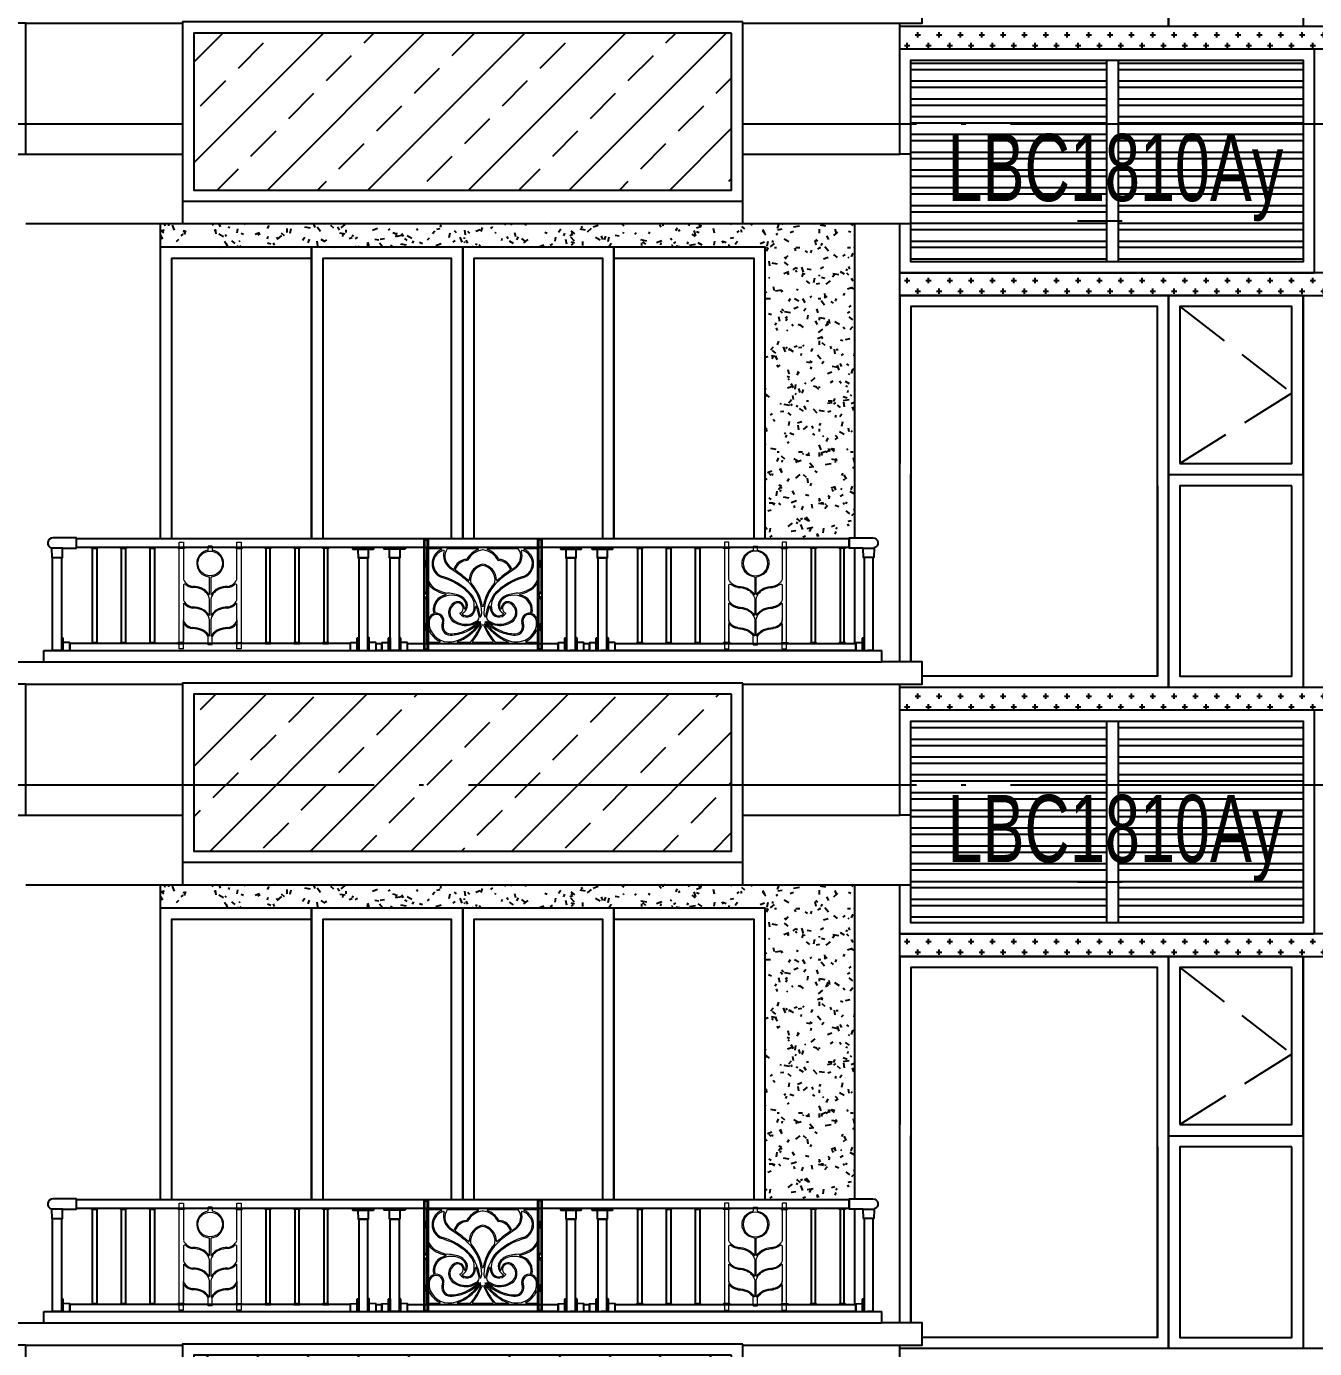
# Model space of a CAD drawing. Extents: x -12446 to 284554, y -295110 to 165007.
# Drawn here: x 65601 to 71350, y -237269 to -231369 of the extents above; entities that cross this region are included whole.
import ezdxf
from ezdxf.enums import TextEntityAlignment as Align

# ---------------------------------------------------------------- set-up
doc = ezdxf.new("R2010")
doc.units = 0
doc.header["$LTSCALE"] = 1000
for name, pattern in [('AX-14-E$0$AX-85-M02$0$DASH', [0.35, 0.25, -0.1]), ('AX-14-E$0$DASH', [0.35, 0.25, -0.1]), ('AX-14-E$0$DOTE', [2.42, 2, -0.2, 0.02, -0.2])]:
    doc.linetypes.add(name, pattern=pattern)
doc.layers.get('0').update_dxf_attribs({"linetype": 'CONTINUOUS'})
doc.layers.get('Defpoints').update_dxf_attribs({"linetype": 'CONTINUOUS'})
for name, color, linetype in [('A-Anno-Note', 241, 'CONTINUOUS'), ('AX-14-comp-tc$0$AX-T-LMCZ-Z$0$AX-13-E01-E03$0$A-Detl-Patt', 8, 'CONTINUOUS'), ('AX-14-comp-tc$0$灰褐色真石漆', 15, 'CONTINUOUS'), ('AX-14-E$0$A-Detl-Fine', 152, 'CONTINUOUS'), ('AX-14-E$0$A-Detl-Patt', 8, 'CONTINUOUS'), ('AX-14-E$0$A-Detl-Thin', 131, 'CONTINUOUS'), ('AX-14-E$0$A-elev-FIXT', 9, 'CONTINUOUS'), ('AX-14-E$0$A-elev-HRAL', 61, 'CONTINUOUS'), ('AX-14-E$0$A-elev-XFINE', 8, 'CONTINUOUS'), ('AX-14-E$0$A-Wind-Iden', 11, 'CONTINUOUS'), ('AX-14-E$0$S-TYN太阳能板', 34, 'CONTINUOUS'), ('AX-14-E$0$埋件', 252, 'CONTINUOUS'), ('AX-14-E$0$栏杆型材', 82, 'CONTINUOUS'), ('AX-14-E$0$立面填充', 251, 'CONTINUOUS'), ('AX-14-E$0$阳台栏杆扶手', 82, 'CONTINUOUS')]:
    doc.layers.add(name, color=color, linetype=linetype)
doc.layers.add('AX-14-E$0$A-Grid', color=222, linetype='AX-14-E$0$DOTE', plot=False)
doc.layers.add('AX-14-E$0$花形线', color=241, linetype='CONTINUOUS', lineweight=15)
doc.styles.add('AX-14-E$0$_TCH_DIM', font='JZFZ_ENA', dxfattribs={"width": 0.7, "bigfont": 'JZFZ_CNB'})

# ---------------------------------------------------------------- blocks, each defined once
blk = doc.blocks.new('AX-14-E$0$4080转角立图')
at = {"layer": 'AX-14-E$0$A-elev-FIXT', "linetype": 'Continuous'}
blk.add_line((25.6, 42), (-24.3, 42), dxfattribs=at)
blk.add_lwpolyline([(-25.3, 43, -0.327139), (-24.2, 41.5), (-23.5, 0), (23.5, 0), (24.2, 40.5, -0.409111), (25.7, 42), (85.3, 42, 0.414214), (86.8, 43.5), (86.8, 86.5, 0.414214), (85.3, 88), (-18.8, 88, 0.865157)], format="xyb", close=True, dxfattribs=at)
blk = doc.blocks.new('AX-14-E$0$螺帽01')
at = {"layer": 'AX-14-E$0$A-elev-XFINE', "linetype": 'Continuous'}
blk.add_lwpolyline([(-12.5, -3), (12.5, -3, 0.414214), (13, -2.5), (13, -0.5, 0.414214), (12.5, 0), (-12.5, 0, 0.414214), (-13, -0.5), (-13, -2.5, 0.414214)], format="xyb", close=True, dxfattribs=at)
blk = doc.blocks.new('AX-14-E$0$40固定座立图')
at = {"layer": 'AX-14-E$0$A-elev-HRAL', "color": 6, "linetype": 'Continuous'}
blk.add_line((-26.5, -7), (26.5, -7), dxfattribs=at)
blk.add_lwpolyline([(48, -5), (48.1, 0), (-48.1, 0), (-48, -5, 0.41166), (-46, -7), (-26.5, -7, -0.41166), (-23.5, -10), (-23.2, -46, 0.41166), (-22.2, -47), (22.2, -47, 0.41166), (23.2, -46), (23.5, -10, -0.41166), (26.5, -7), (46, -7, 0.41166)], format="xyb", close=True, dxfattribs=at)
blk = doc.blocks.new('AX-14-E$0$镁铝合金竖杆496')
at = {"layer": 'AX-14-E$0$A-elev-HRAL', "ltscale": 10}
for p, q in [((-13.5, 251.5, 0), (-13.5, -243.5, 0)), ((-13, 252, 0), (5, 252, 0)), ((-10, 248, 0), (-10, 149.3)), ((-9.5, 248.5, 0), (1.5, 248.5, 0)), ((2, 248, 0), (2, -240, 0)), ((5.5, 251.5, 0), (5.5, -243.5, 0)), ((-10, 159.3), (0, 149.3)), ((-10, 149.3), (0, 149.3)), ((-10, 148.3), (-10, 134.3)), ((-10, 148.3), (0, 148.3)), ((-10, 134.3), (0, 134.3)), ((-10, 133.3), (-10, 8)), ((-10, 133.3), (0, 133.3)), ((-10, 123.3), (0, 133.3)), ((0, 149.3), (0, 133.3)), ((2, 141.3), (5.5, 141.3)), ((-10, 18), (0, 8)), ((-10, 8), (0, 8)), ((0, 8), (0, -8)), ((-10, -8), (-10, -133.5)), ((-10, -8), (0, -8)), ((-10, -18), (0, -8)), ((-10, -123.5), (0, -133.5)), ((-10, -133.5), (0, -133.5)), ((-10, -134.5), (-10, -148.5)), ((-10, -134.5), (0, -134.5)), ((-10, -148.5), (0, -148.5)), ((-10, -149.5), (-10, -240, 0)), ((-10, -149.5), (0, -149.5)), ((-10, -159.5), (0, -149.5)), ((0, -133.5), (0, -149.5)), ((2, -141.5), (5.5, -141.5)), ((-13, -244, 0), (5, -244, 0)), ((-9.5, -240.5, 0), (1.5, -240.5, 0))]:
    blk.add_line(p, q, dxfattribs=at)
for centre, start, end in [((-13, 251.5, 0), 90, 180), ((-9.5, 248, 0), 90, 180), ((1.5, 248, 0), 0, 90), ((5, 251.5, 0), 0, 90), ((-13, -243.5, 0), 180, 270), ((-9.5, -240, 0), 180, 270), ((1.5, -240, 0), 270, 0), ((5, -243.5, 0), 270, 0)]:
    blk.add_arc(centre, 0.5, start, end, dxfattribs=at)
blk = doc.blocks.new('AX-14-E$0$祥云铁花七')
at = {"layer": 'AX-14-E$0$花形线'}
for p, q in [((0, -107.2), (0, -3.2)), ((0, -3.2), (7, -3.2)), ((5.5, -6.7), (5.5, -139.2)), ((65, -5.7), (6.5, -5.7)), ((9, -1.2), (7, -3.2)), ((9, -0.2), (491, -0.2)), ((9, -0.2), (9, -1.2)), ((229.3, -5.7), (91.6, -5.7)), ((408.4, -5.7), (270.7, -5.7)), ((493.5, -5.7), (435, -5.7)), ((491, -0.2), (491, -1.2)), ((491, -1.2), (493, -3.2)), ((500, -3.2), (493, -3.2)), ((494.5, -139.2), (494.5, -6.7)), ((500, -3.2), (500, -107.2)), ((0, -407.2), (0, -107.2)), ((101.4, -84.4), (119, -97)), ((381, -97), (398.6, -84.4)), ((500, -107.2), (500, -407.2)), ((5.5, -164.1), (5.5, -314.3)), ((94.2, -143.7), (67, -134.4)), ((96.2, -138.5), (96.2, -138.5)), ((403.8, -138.5), (403.8, -138.5)), ((433, -134.4), (405.8, -143.7)), ((494.5, -314.3), (494.5, -164.1)), ((35.6, -290.7), (36, -293.1)), ((214.8, -282.6), (214.7, -282.7)), ((285.3, -282.7), (285.2, -282.6)), ((464, -293.1), (464.4, -290.7)), ((504, -348.5), (500, -348.5)), ((505, -349.5), (504, -348.5)), ((504, -362.5), (504, -348.5)), ((505, -361.5), (505, -349.5)), ((0, -425), (0, -405.2)), ((5.5, -369.9), (5.5, -421.5)), ((494.5, -421.5), (494.5, -369.9)), ((504, -362.5), (500, -362.5)), ((500, -405.2), (500, -425)), ((505, -361.5), (504, -362.5)), ((0, -425), (7, -425)), ((6.5, -422.5), (57.3, -422.5)), ((9, -427), (7, -425)), ((9, -428), (9, -427)), ((491, -428), (9, -428)), ((138.2, -422.5), (195.1, -422.5)), ((205.6, -422.5), (294.4, -422.5)), ((304.9, -422.5), (366.1, -422.5)), ((443.2, -422.5), (493.5, -422.5)), ((491, -427), (493, -425)), ((491, -428), (491, -427)), ((500, -425), (493, -425))]:
    blk.add_line(p, q, dxfattribs=at)
at = {"layer": 'AX-14-E$0$花形线', "ltscale": 10}
for p, q in [((-5, -66.7), (-4, -65.7)), ((-5, -78.7), (-5, -66.7)), ((-5, -78.7), (-4, -79.7)), ((-4, -65.7), (0, -65.7)), ((-4, -79.7), (-4, -65.7)), ((-4, -79.7), (0, -79.7)), ((504, -65.7), (500, -65.7)), ((504, -79.7), (500, -79.7)), ((505, -66.7), (504, -65.7)), ((504, -79.7), (504, -65.7)), ((505, -78.7), (504, -79.7)), ((505, -78.7), (505, -66.7)), ((-5, -349.5), (-4, -348.5)), ((-5, -361.5), (-5, -349.5)), ((-4, -348.5), (0, -348.5)), ((-4, -362.5), (-4, -348.5)), ((-5, -361.5), (-4, -362.5)), ((-4, -362.5), (0, -362.5))]:
    blk.add_line(p, q, dxfattribs=at)
at = {"layer": 'AX-14-E$0$花形线'}
for centre, radius, start, end in [((6.5, -6.7), 1, 90, 180), ((90.2, -71.8), 66.8, 111.46291, 249.71086), ((89.4, -72.2), 60.6, 103.70384, 249.49262), ((65, -7.7), 2, 291.46291, 90), ((146.9, -35), 72.1, 164.55869, 232.28608), ((75.5, -15.3), 2, 344.55869, 103.70384), ((139.1, -39.8), 58.4, 144.34475, 229.83819), ((180.7, -114.8), 61.6, 92.93785, 162.26625), ((180.7, -114.8), 56.1, 89.20141, 164.73661), ((177.5, -51.3), 2, 272.93785, 332.1055), ((258.8, -95.4), 90.5, 108.62007, 151.50865), ((181.5, -57.7), 1, 269.20141, 334.72697), ((258.2, -94.7), 84.1, 96.83483, 154.26974), ((229.3, -7.7), 2, 288.62007, 90), ((250, -26), 15, 83.16517, 96.83483), ((241.8, -94.7), 84.1, 25.73026, 83.16517), ((270.7, -7.7), 2, 90, 251.37993), ((241.2, -95.4), 90.5, 28.49135, 71.37993), ((318.5, -57.7), 1, 205.27303, 270.79859), ((319.3, -114.8), 56.1, 15.26339, 90.79859), ((322.5, -51.3), 2, 207.8945, 267.06215), ((319.3, -114.8), 61.6, 17.73375, 87.06215), ((353.1, -35), 72.1, 307.71392, 15.44131), ((360.9, -39.8), 58.4, 310.16181, 35.65525), ((424.5, -15.3), 2, 76.29616, 195.44131), ((410.6, -72.2), 60.6, 289.96881, 76.29616), ((435, -7.7), 2, 90, 248.53709), ((409.8, -71.8), 66.8, 290.28914, 68.53709), ((493.5, -6.7), 1, 0, 90), ((-287.1, -696.9), 719.7, 52.13781, 57.19577), ((120.2, -95.4), 2, 234.30976, 342.26625), ((128.6, -100.5), 2, 164.73661, 234.96691), ((-181, -559.2), 551.4, 48.32949, 55.98801), ((262.6, -147.1), 73.7, 99.80826, 178.71516), ((261.2, -145.6), 66, 99.80553, 187.10675), ((237.4, -147.1), 73.7, 1.28484, 80.19174), ((238.8, -145.6), 66, 352.89325, 80.19447), ((681, -559.2), 551.4, 124.01199, 131.67051), ((787.1, -696.9), 719.7, 122.80423, 127.86219), ((371.4, -100.5), 2, 305.03309, 15.26339), ((379.8, -95.4), 2, 197.73375, 305.69024), ((20.5, -139.2), 15, 180, 198.57875), ((7.5, -164.1), 2, 31.93014, 180), ((78.8, -119.6), 76.5, 198.57875, 243.50485), ((78.7, -119.7), 81.9, 211.93014, 243.30056), ((73.4, -114.9), 15, 249.49262, 253.51664), ((-30.5, -466.2), 351.3, 68.86139, 73.51664), ((-3.1, -395.2), 269.7, 44.61567, 68.86139), ((-10.5, -406.5), 288.4, 45.19223, 68.28074), ((-6.7, -352.7), 276.1, 45.59111, 54.22742), ((186.9, -145.9), 2, 228.32949, 10.78227), ((49.6, -295.2), 195.5, 0.38339, 45.59111), ((205.7, -152.9), 10, 185.25372, 222.15586), ((48.3, -295.4), 202.4, 9.2413, 42.15586), ((451.7, -295.4), 202.4, 137.84414, 170.7587), ((450.4, -295.2), 195.5, 134.40889, 179.61661), ((294.3, -152.9), 10, 317.84414, 354.74628), ((510.5, -406.5), 288.4, 111.71926, 134.80777), ((503.1, -395.2), 269.7, 111.13861, 135.38433), ((313.1, -145.9), 2, 169.21773, 311.67051), ((506.7, -352.7), 276.1, 125.77258, 134.40889), ((530.5, -466.2), 351.3, 106.40442, 111.13861), ((421.2, -119.6), 76.5, 296.49515, 341.42125), ((421.3, -119.7), 81.9, 296.69944, 328.06986), ((492.5, -164.1), 2, 360, 148.06986), ((479.5, -139.2), 15, 341.42125, 0), ((95.1, -278.1), 66.4, 112.19015, 194.38547), ((94.9, -277.9), 60.7, 112.13232, 192.19896), ((105.7, -81.9), 128, 240.11641, 260.33218), ((105.7, -81.9), 122.5, 240.11641, 263.97368), ((115.1, -332), 123.9, 104.35641, 111.34341), ((114, -324.9), 111.5, 85.24135, 112.13232), ((83.9, -210), 2, 284.35641, 80.33218), ((53.6, -567.3), 365.7, 78.9111, 83.84334), ((114.3, -285.5), 72.2, 43.68528, 82.88452), ((115.1, -283.9), 76, 43.334, 83.33128), ((142, -258.6), 39.1, 295.15973, 43.334), ((144.4, -257.8), 31.3, 329.16677, 45.07815), ((133.7, -261.3), 78.3, 345.29329, 45.19223), ((133.7, -261.3), 83.8, 21.51288, 45.19223), ((230.3, -223.3), 20, 201.51288, 209.45591), ((34.3, -333.9), 205, 7.17342, 29.45591), ((465.7, -333.9), 205, 150.54409, 172.82658), ((269.7, -223.3), 20, 330.54409, 338.48712), ((366.3, -261.3), 78.3, 134.80777, 194.70671), ((366.3, -261.3), 83.8, 134.80777, 158.48712), ((358, -258.6), 39.1, 136.666, 244.84027), ((355.6, -257.8), 31.3, 134.92185, 210.83323), ((384.9, -283.9), 76, 96.66872, 136.666), ((385.7, -285.5), 72.2, 97.11548, 136.31472), ((446.4, -567.3), 365.7, 96.15666, 101.0889), ((386, -324.9), 111.5, 67.86768, 94.75865), ((394.3, -81.9), 122.5, 276.02632, 299.88359), ((416.1, -210), 2, 99.66782, 255.64359), ((384.9, -332), 123.9, 68.65659, 75.64359), ((394.3, -81.9), 128, 279.66782, 299.88359), ((405.1, -277.9), 60.7, 347.80104, 67.86768), ((404.9, -278.1), 66.4, 345.61453, 67.80985), ((29.7, -294.9), 1, 291.96318, 14.38547), ((37, -292.9), 1, 191.07986, 278.90613), ((42.5, -327.8), 34.3, 342.22506, 98.90613), ((148.1, -290.2), 50.6, 118.3226, 234.34462), ((148, -290.1), 45, 117.95356, 240.62067), ((138.1, -271.5), 29.5, 357.73628, 118.42873), ((138.1, -271.5), 24, 293.39303, 117.92047), ((148, -294.5), 1, 113.39304, 217.27591), ((177.8, -271.8), 38.5, 217.27591, 343.54336), ((159.4, -295.7), 2, 115.15973, 230.47922), ((178.6, -272.6), 32.1, 230.47922, 344.40487), ((169.6, -272.8), 2, 177.73627, 329.16677), ((133.7, -261.3), 83.8, 345.29329, 357.68956), ((219.4, -264.8), 2, 20.14552, 177.68956), ((-25.3, -354.5), 262.7, 10.39275, 20.14552), ((205.1, -292.3), 40.1, 335.54681, 357.77231), ((250, -262.6), 2, 189.24131, 350.7587), ((294.9, -292.3), 40.1, 182.22769, 204.45319), ((525.3, -354.5), 262.7, 159.85448, 169.60725), ((280.6, -264.8), 2, 2.31044, 159.85448), ((366.3, -261.3), 83.8, 182.31044, 194.70671), ((322.2, -271.8), 38.5, 196.45664, 322.72409), ((321.4, -272.6), 32.1, 195.59513, 309.52078), ((330.4, -272.8), 2, 210.83323, 2.26373), ((361.9, -271.5), 29.5, 61.57127, 182.26373), ((361.9, -271.5), 24, 62.07953, 246.60697), ((340.6, -295.7), 2, 309.52077, 64.84027), ((352, -294.5), 1, 322.72409, 66.60696), ((352, -290.1), 45, 299.37933, 62.04644), ((351.9, -290.2), 50.6, 305.65538, 61.6774), ((457.5, -327.8), 34.3, 81.09387, 197.77494), ((463, -292.9), 1, 261.09387, 348.92015), ((470.3, -294.9), 1, 165.61453, 248.03682), ((7.5, -314.3), 2, 180, 334.13637), ((44.7, -332.3), 39.3, 111.73735, 154.13637), ((98.6, -342), 88.6, 167.2346, 184.26211), ((99.3, -331.1), 90.7, 191.12353, 277.70001), ((45, -332.8), 34.4, 109.64313, 162.47066), ((42.5, -327.8), 28.8, 343.25164, 108.1432), ((107.1, -351.7), 40.2, 157.12934, 212.21975), ((107.1, -351.7), 34.7, 157.134, 212.4682), ((176.1, -243.2), 105.2, 236.84883, 260.04885), ((173.7, -253.4), 89.7, 237.79594, 304.66486), ((174.2, -254), 94.3, 260.04885, 306.15567), ((75.9, -161.3), 230.4, 294.26062, 312.4746), ((92, -188), 205, 293.58586, 315.70605), ((5.5, -153.1), 295.9, 307.08925, 322.472), ((23.9, -173.6), 273.8, 306.6048, 322.23968), ((-30.5, -235.3), 293.2, 320.31313, 338.4375), ((-3.8, -249.5), 268.3, 320.77339, 338.21405), ((213.4, -310.8), 20, 304.66486, 10.39275), ((230.5, -331), 1.09, 342.73163, 126.15567), ((239.7, -308.1), 2, 187.17342, 335.54681), ((239.1, -332.5), 1.33, 322.472, 104.27317), ((240.9, -342.5), 1.33, 338.4375, 114.17212), ((250, -351), 5, 21.78595, 158.21405), ((503.8, -249.5), 268.3, 201.78595, 219.22661), ((259.1, -342.5), 1.33, 65.82788, 201.5625), ((530.5, -235.3), 293.2, 201.5625, 219.68687), ((260.3, -308.1), 2, 204.45319, 352.82658), ((260.9, -332.5), 1.33, 75.72683, 217.528), ((476.1, -173.6), 273.8, 217.76032, 233.3952), ((494.5, -153.1), 295.9, 217.528, 232.91075), ((408, -188), 205, 224.29395, 246.41414), ((286.6, -310.8), 20, 169.60725, 235.33514), ((269.5, -331), 1.09, 53.84433, 197.26837), ((424.1, -161.3), 230.4, 227.5254, 245.73938), ((325.8, -254), 94.3, 233.84433, 279.95115), ((326.3, -253.4), 89.7, 235.33514, 302.20406), ((323.9, -243.2), 105.2, 279.95115, 303.15117), ((400.5, -330.8), 91, 262.42863, 348.74783), ((392.9, -351.7), 34.7, 327.5318, 22.866), ((392.9, -351.7), 40.2, 327.78025, 22.87066), ((457.5, -327.8), 28.8, 71.8568, 196.74836), ((455, -332.8), 34.4, 17.52934, 70.35687), ((455.3, -332.3), 39.3, 25.86363, 68.26265), ((401.4, -342), 88.6, 355.73789, 12.7654), ((492.5, -314.3), 2, 205.86363, 0), ((8, -370.3), 2.5, 33.90871, 170.98198), ((97.8, -332.9), 94.8, 202.30843, 245.85949), ((104.7, -354.5), 36.7, 210.56869, 270.30759), ((104.7, -354.5), 31.2, 210.55849, 270.31626), ((104, -223.5), 162.2, 270.31626, 294.26062), ((100.6, -207.8), 183.4, 271.32517, 293.58586), ((87.1, -267.4), 155.5, 279.03753, 308.5138), ((96.7, -279.7), 145.4, 285.87983, 308.51874), ((442.8, -218.5), 217.9, 233.3952, 249.4015), ((412.9, -267.4), 155.5, 231.4862, 260.96247), ((399.4, -207.8), 183.4, 246.41414, 268.67483), ((396, -223.5), 162.2, 245.73938, 269.68374), ((395.3, -354.5), 31.2, 269.68374, 329.44151), ((395.3, -354.5), 36.7, 269.69241, 329.43131), ((402.2, -332.9), 94.8, 294.64174, 337.69157), ((492, -370.3), 2.5, 9.01802, 146.09129), ((6.5, -421.5), 1, 180, 270), ((57.3, -420.5), 2, 270, 32.09753), ((138.2, -420.5), 2, 151.13993, 270), ((205.6, -420.5), 2, 140.77339, 270), ((294.4, -420.5), 2, 270, 39.22661), ((443.2, -420.5), 2, 135.36365, 270), ((493.5, -421.5), 1, 270, 0)]:
    blk.add_arc(centre, radius, start, end, dxfattribs=at)
at = {"layer": 'Defpoints', "color": 1, "linetype": 'AX-14-E$0$DASH', "ltscale": 0.1}
blk.add_lwpolyline([(0, -428), (500, -428), (500, 0), (0, 0)], close=True, dxfattribs=at)
blk = doc.blocks.new('AX-14-E$0$麦穗铁花十')
at = {"layer": 'AX-14-E$0$花形线'}
for p, q in [((0, 0), (19, 0)), ((0, -477), (0, 0)), ((19, 0), (19, -163.7)), ((258, -163.7), (258, 0)), ((258, 0), (277, 0)), ((277, 0), (277, -477)), ((148, -18), (129, -18)), ((129, -36), (129, -18)), ((148, -18), (148, -36)), ((136, -232.5), (136, -159.8)), ((141, -159.8), (141, -232.5)), ((19, -194.2), (19, -255.7)), ((258, -255.7), (258, -194.2)), ((19, -274.9), (19, -347.7)), ((136, -324.5), (136, -258.9)), ((141, -258.9), (141, -324.5)), ((258, -347.7), (258, -274.9)), ((19, -477), (19, -347.7)), ((136, -416.5), (136, -350.9)), ((136, -416.5), (136, -350.9)), ((141, -350.9), (141, -416.5)), ((141, -350.9), (141, -416.5)), ((258, -347.7), (258, -458.9)), ((19, -366.9), (19, -439.7)), ((19, -366.9), (19, -439.7)), ((258, -439.7), (258, -366.9)), ((258, -477), (258, -366.9)), ((129, -458), (129, -421.2)), ((148, -458), (129, -458)), ((148, -458), (148, -421.2)), ((19, -477), (0, -477)), ((277, -477), (258, -477))]:
    blk.add_line(p, q, dxfattribs=at)
blk.add_circle((138.5, -95.2), 55, dxfattribs=at)
for centre, radius, start, end in [((138.5, -95.2), 60, 99.11017, 263.37419), ((138.5, -95.2), 60, 276.62581, 80.88983), ((29, -163.7), 10, 179.99996, 202.52849), ((65, -148.8), 49, 202.52832, 264.77376), ((131, -159.8), 5, 0, 83.37419), ((146, -159.8), 5, 96.6259, 180), ((212, -148.8), 49, 275.22624, 337.47166), ((248, -163.7), 10, 337.47179, 359.99996), ((25.5, -194.2), 6.5, 48.98171, 180.00001), ((65, -148.8), 53.7, 228.98172, 264.91289), ((55.9, -319.5), 117.3, 67.96279, 87.8994), ((55.9, -319.4), 121.9, 67.87781, 87.84334), ((74.7, -267.6), 62.3, 11.98924, 66.0287), ((74.7, -267.6), 67, 30.64553, 66.0287), ((134, -232.5), 2, 210.64554, 359.99999), ((143, -232.5), 2, 179.99999, 329.35449), ((202.3, -267.6), 62.3, 113.9713, 168.01077), ((202.3, -267.6), 67, 113.9713, 149.35448), ((221.1, -319.4), 121.9, 92.15666, 112.12219), ((221.1, -319.5), 117.3, 92.1006, 112.03721), ((212, -148.8), 53.7, 275.08711, 311.01828), ((251.5, -194.2), 6.5, 359.99999, 131.01829), ((29, -255.7), 10, 179.99996, 202.52849), ((21, -274.9), 2, 37.80012, 180), ((65, -240.8), 49, 202.52832, 264.77376), ((65, -240.8), 53.7, 217.80012, 264.91289), ((55.9, -411.5), 117.3, 67.96279, 87.8994), ((55.9, -411.4), 121.9, 67.87781, 87.84334), ((116, -258.9), 20, 359.99998, 11.98931), ((161, -258.9), 20, 168.01073, 180.00001), ((221.1, -411.4), 121.9, 92.15666, 112.12219), ((221.1, -411.5), 117.3, 92.1006, 112.03721), ((212, -240.8), 49, 275.22624, 337.47166), ((212, -240.8), 53.7, 275.08711, 322.19988), ((256, -274.9), 2, 359.99999, 142.1999), ((248, -255.7), 10, 337.47179, 359.99996), ((29, -347.7), 10, 179.99996, 202.52849), ((29, -347.7), 10, 179.99996, 202.52849), ((65, -332.8), 49, 202.52832, 264.77376), ((65, -332.8), 49, 202.52832, 264.77376), ((65, -332.8), 49, 202.52832, 264.77376), ((74.7, -359.6), 62.3, 11.98923, 66.0287), ((74.7, -359.6), 67, 30.64553, 66.0287), ((134, -324.5), 2, 210.64555, 359.99998), ((116, -350.9), 20, 360, 11.98924), ((116, -350.9), 20, 360, 11.98924), ((143, -324.5), 2, 180.00001, 329.35445), ((161, -350.9), 20, 168.01073, 180.00001), ((161, -350.9), 20, 168.01081, 179.99999), ((202.3, -359.6), 62.3, 113.9713, 168.01078), ((202.3, -359.6), 67, 113.9713, 149.35447), ((212, -332.8), 49, 275.22624, 339.92974), ((212, -332.8), 49, 275.22624, 337.47166), ((212, -332.8), 49, 275.22624, 337.47166), ((248, -347.7), 10, 337.47179, 359.99996), ((248, -347.7), 10, 337.47179, 359.99996), ((21, -366.9), 2, 37.80015, 179.99998), ((21, -366.9), 2, 37.80012, 180), ((65, -332.8), 53.7, 217.80012, 264.91289), ((65, -332.8), 53.7, 217.80012, 264.91289), ((65, -332.8), 53.7, 220.66155, 264.91289), ((55.9, -503.5), 117.3, 67.96279, 87.8994), ((55.9, -503.5), 117.3, 67.96279, 87.8994), ((55.9, -503.4), 121.9, 67.87781, 87.84334), ((55.9, -503.4), 121.9, 67.87781, 87.84334), ((74.7, -451.6), 62.3, 29.21873, 66.0287), ((74.7, -451.6), 67, 33.51409, 66.0287), ((74.7, -451.6), 67, 30.64553, 66.0287), ((74.7, -451.6), 67, 30.64553, 66.0287), ((202.3, -451.6), 67, 113.9713, 149.35448), ((202.3, -451.6), 67, 113.9713, 149.35447), ((202.3, -451.6), 67, 113.9713, 149.35447), ((202.3, -451.6), 67, 113.9713, 146.48591), ((202.3, -451.6), 62.3, 113.9713, 150.78128), ((221.1, -503.4), 121.9, 92.15666, 112.12219), ((221.1, -503.4), 121.9, 92.15666, 112.12219), ((221.1, -503.5), 117.3, 92.1006, 112.03721), ((221.1, -503.5), 117.3, 92.1006, 112.03721), ((212, -332.8), 53.7, 275.08711, 322.19988), ((212, -332.8), 53.7, 275.08711, 322.19988), ((212, -332.8), 53.7, 275.08711, 319.33844), ((256, -366.9), 2, 359.99999, 142.1999), ((256, -366.9), 2, 359.99997, 142.19993), ((134, -416.5), 2, 210.64555, 359.99998), ((134, -416.5), 2, 210.64553, 360), ((143, -416.5), 2, 180, 329.35448), ((143, -416.5), 2, 180.00002, 329.35445)]:
    blk.add_arc(centre, radius, start, end, dxfattribs=at)
blk = doc.blocks.new('AX-14-E$0$32固定座立面')
at = {"layer": 'AX-14-E$0$栏杆型材', "color": 6, "linetype": 'Continuous'}
blk.add_line((-7, -22.5), (-7, 22.5), dxfattribs=at)
blk.add_lwpolyline([(-7, -22.5, 0.41166), (-10, -19.5), (-36, -19.3, -0.41166), (-37, -18.3), (-37, 18.3, -0.41166), (-36, 19.3), (-10, 19.5, 0.41166), (-7, 22.5), (-7, 39, -0.41166), (-5, 41), (0, 41.1), (0, -41.1), (-5, -41, -0.41166), (-7, -39)], format="xyb", close=True, dxfattribs=at)
blk = doc.blocks.new('AX-14-E$0$A$C7DED0338')
at = {"layer": 'AX-14-E$0$A-Detl-Patt'}
h = blk.add_hatch(dxfattribs=at)
h.set_pattern_fill('STEEL', color=256, scale=50, angle=135)
h.set_pattern_definition([(180, (-2388.15, -342499.556), (-7e-15, -79.375), []), (180, (-2416.21, -342527.62), (-7e-15, -79.375), [])])
h.paths.add_polyline_path([(13000, 1050), (12175, 1050), (12175, 150), (13000, 150)])
h.paths.add_polyline_path([(11250, 865), (11250, 765), (11250, 150), (12125, 150), (12125, 1050), (11250, 1050)])
at = {"layer": 'AX-14-E$0$A-Detl-Fine'}
for points in [[(8575, 3115), (7950, 3115), (7950, 1865)], [(9200, 1865), (9200, 3115), (8625, 3115), (8625, 1865)], [(9875, 1865), (9875, 3115), (9300, 3115), (9300, 1865)], [(10550, 1865), (10550, 3115), (9925, 3115)], [(12350, 1250), (12350, 2900), (11250, 2900), (11250, 1250)], [(12350, 2100), (12350, 1250), (11250, 1250), (11250, 2150)], [(11250, 690), (11250, 1050), (13000, 1050), (13000, 150), (11250, 150), (11250, 690)]]:
    blk.add_lwpolyline(points, dxfattribs=at)
for points in [[(12450, 2200), (12950, 2200), (12950, 2900), (12450, 2900)], [(12950, 2100), (12450, 2100), (12450, 1250), (12950, 1250)], [(12125, 1050), (12175, 1050), (12175, 150), (12125, 150)]]:
    blk.add_lwpolyline(points, close=True, dxfattribs=at)
at = {"layer": 'AX-14-E$0$A-Detl-Patt', "linetype": 'AX-14-E$0$AX-85-M02$0$DASH'}
blk.add_lwpolyline([(12450, 2900), (12950, 2513.7), (12450, 2200)], dxfattribs=at)
at = {"layer": 'AX-14-E$0$A-Detl-Thin'}
for p, q in [((11000, 1868), (11000, 3270)), ((11200, 865), (11200, 3270)), ((13000, 2950), (13000, 1200)), ((11000, 1868), (11000, 1872)), ((11000, 1397), (11000, 1822)), ((13050, 1100), (13050, 100)), ((7300, 630), (11200, 630)), ((11200, 0), (11200, 320)), ((11200, 100), (13050, 100)), ((13000, 0), (11200, 0))]:
    blk.add_line(p, q, dxfattribs=at)
for points in [[(8575, 1865), (8575, 3165), (7900, 3165), (7900, 1865)], [(9250, 1865), (9250, 3165), (8575, 3165), (8575, 1865)], [(9925, 1865), (9925, 3165), (9250, 3165), (9250, 1865)], [(10600, 1865), (10600, 3165), (9925, 3165), (9925, 1865)], [(11800, 2950), (11200, 2950), (11200, 2200)], [(12400, 2150), (12400, 2950), (11800, 2950)], [(12400, 2150), (13000, 2150), (13000, 1200), (11200, 1200), (11200, 2200)], [(12400, 2150), (13000, 2150)], [(11200, 1100), (13100, 1100), (13100, 1200), (11200, 1200)], [(11200, 0), (13100, 0), (13100, 100), (11200, 100)]]:
    blk.add_lwpolyline(points, dxfattribs=at)
for points in [[(12400, 2150), (13000, 2150), (13000, 2950), (12400, 2950)], [(12400, 2150), (12400, 1200)], [(8000, 320), (10500, 320), (10500, 420), (8000, 420)]]:
    blk.add_lwpolyline(points, close=True, dxfattribs=at)
at = {"layer": 'AX-14-E$0$A-elev-HRAL', "ltscale": 10, "elevation": 0}
for points in [[(7594.4, 1825, 0.414214), (7593.9, 1824.5), (7593.9, 1822.5, 0.414214), (7594.4, 1822), (7619.4, 1822, 0.414214), (7619.9, 1822.5), (7619.9, 1824.5, 0.414214), (7619.4, 1825)], [(7723.4, 1825, 0.414214), (7722.9, 1824.5), (7722.9, 1822.5, 0.414214), (7723.4, 1822), (7748.4, 1822, 0.414214), (7748.9, 1822.5), (7748.9, 1824.5, 0.414214), (7748.4, 1825)], [(7852.4, 1825, 0.414214), (7851.9, 1824.5), (7851.9, 1822.5, 0.414214), (7852.4, 1822), (7877.4, 1822, 0.414214), (7877.9, 1822.5), (7877.9, 1824.5, 0.414214), (7877.4, 1825)], [(8393.4, 1825, -0.414214), (8393.9, 1824.5), (8393.9, 1822.5, -0.414214), (8393.4, 1822), (8368.4, 1822, -0.414214), (8367.9, 1822.5), (8367.9, 1824.5, -0.414214), (8368.4, 1825)], [(8522.4, 1825, -0.414214), (8522.9, 1824.5), (8522.9, 1822.5, -0.414214), (8522.4, 1822), (8497.4, 1822, -0.414214), (8496.9, 1822.5), (8496.9, 1824.5, -0.414214), (8497.4, 1825)], [(8651.4, 1825, -0.414214), (8651.9, 1824.5), (8651.9, 1822.5, -0.414214), (8651.4, 1822), (8626.4, 1822, -0.414214), (8625.9, 1822.5), (8625.9, 1824.5, -0.414214), (8626.4, 1825)], [(10027.9, 1825, 0.414214), (10027.4, 1824.5), (10027.4, 1822.5, 0.414214), (10027.9, 1822), (10052.9, 1822, 0.414214), (10053.4, 1822.5), (10053.4, 1824.5, 0.414214), (10052.9, 1825)], [(10156.9, 1825, 0.414214), (10156.4, 1824.5), (10156.4, 1822.5, 0.414214), (10156.9, 1822), (10181.9, 1822, 0.414214), (10182.4, 1822.5), (10182.4, 1824.5, 0.414214), (10181.9, 1825)], [(10285.9, 1825, 0.414214), (10285.4, 1824.5), (10285.4, 1822.5, 0.414214), (10285.9, 1822), (10310.9, 1822, 0.414214), (10311.4, 1822.5), (10311.4, 1824.5, 0.414214), (10310.9, 1825)], [(10826.9, 1825, -0.414214), (10827.4, 1824.5), (10827.4, 1822.5, -0.414214), (10826.9, 1822), (10801.9, 1822, -0.414214), (10801.4, 1822.5), (10801.4, 1824.5, -0.414214), (10801.9, 1825)], [(10955.9, 1825, -0.414214), (10956.4, 1824.5), (10956.4, 1822.5, -0.414214), (10955.9, 1822), (10930.9, 1822, -0.414214), (10930.4, 1822.5), (10930.4, 1824.5, -0.414214), (10930.9, 1825)], [(7594.4, 1397, -0.414214), (7593.9, 1397.5), (7593.9, 1399.5, -0.414214), (7594.4, 1400), (7619.4, 1400, -0.414214), (7619.9, 1399.5), (7619.9, 1397.5, -0.414214), (7619.4, 1397)], [(7723.4, 1397, -0.414214), (7722.9, 1397.5), (7722.9, 1399.5, -0.414214), (7723.4, 1400), (7748.4, 1400, -0.414214), (7748.9, 1399.5), (7748.9, 1397.5, -0.414214), (7748.4, 1397)], [(7852.4, 1397, -0.414214), (7851.9, 1397.5), (7851.9, 1399.5, -0.414214), (7852.4, 1400), (7877.4, 1400, -0.414214), (7877.9, 1399.5), (7877.9, 1397.5, -0.414214), (7877.4, 1397)], [(8393.4, 1397, 0.414214), (8393.9, 1397.5), (8393.9, 1399.5, 0.414214), (8393.4, 1400), (8368.4, 1400, 0.414214), (8367.9, 1399.5), (8367.9, 1397.5, 0.414214), (8368.4, 1397)], [(8522.4, 1397, 0.414214), (8522.9, 1397.5), (8522.9, 1399.5, 0.414214), (8522.4, 1400), (8497.4, 1400, 0.414214), (8496.9, 1399.5), (8496.9, 1397.5, 0.414214), (8497.4, 1397)], [(8651.4, 1397, 0.414214), (8651.9, 1397.5), (8651.9, 1399.5, 0.414214), (8651.4, 1400), (8626.4, 1400, 0.414214), (8625.9, 1399.5), (8625.9, 1397.5, 0.414214), (8626.4, 1397)], [(10027.9, 1397, -0.414214), (10027.4, 1397.5), (10027.4, 1399.5, -0.414214), (10027.9, 1400), (10052.9, 1400, -0.414214), (10053.4, 1399.5), (10053.4, 1397.5, -0.414214), (10052.9, 1397)], [(10156.9, 1397, -0.414214), (10156.4, 1397.5), (10156.4, 1399.5, -0.414214), (10156.9, 1400), (10181.9, 1400, -0.414214), (10182.4, 1399.5), (10182.4, 1397.5, -0.414214), (10181.9, 1397)], [(10285.9, 1397, -0.414214), (10285.4, 1397.5), (10285.4, 1399.5, -0.414214), (10285.9, 1400), (10310.9, 1400, -0.414214), (10311.4, 1399.5), (10311.4, 1397.5, -0.414214), (10310.9, 1397)], [(10826.9, 1397, 0.414214), (10827.4, 1397.5), (10827.4, 1399.5, 0.414214), (10826.9, 1400), (10801.9, 1400, 0.414214), (10801.4, 1399.5), (10801.4, 1397.5, 0.414214), (10801.9, 1397)], [(10955.9, 1397, 0.414214), (10956.4, 1397.5), (10956.4, 1399.5, 0.414214), (10955.9, 1400), (10930.9, 1400, 0.414214), (10930.4, 1399.5), (10930.4, 1397.5, 0.414214), (10930.9, 1397)]]:
    blk.add_lwpolyline(points, format="xyb", close=True, dxfattribs=at)
for points in [[(7616.4, 1400), (7597.4, 1400), (7597.4, 1822), (7616.4, 1822)], [(7745.4, 1400), (7726.4, 1400), (7726.4, 1822), (7745.4, 1822)], [(7874.4, 1400), (7855.4, 1400), (7855.4, 1822), (7874.4, 1822)], [(8371.4, 1400), (8390.4, 1400), (8390.4, 1822), (8371.4, 1822)], [(8500.4, 1400), (8519.4, 1400), (8519.4, 1822), (8500.4, 1822)], [(8629.4, 1400), (8648.4, 1400), (8648.4, 1822), (8629.4, 1822)], [(10049.9, 1400), (10030.9, 1400), (10030.9, 1822), (10049.9, 1822)], [(10178.9, 1400), (10159.9, 1400), (10159.9, 1822), (10178.9, 1822)], [(10307.9, 1400), (10288.9, 1400), (10288.9, 1822), (10307.9, 1822)], [(10804.9, 1400), (10823.9, 1400), (10823.9, 1822), (10804.9, 1822)], [(10933.9, 1400), (10952.9, 1400), (10952.9, 1822), (10933.9, 1822)]]:
    blk.add_lwpolyline(points, close=True, dxfattribs=at)
at = {"layer": 'AX-14-E$0$埋件', "linetype": 'AX-14-E$0$DASH', "ltscale": 0.1}
blk.add_lwpolyline([(7419.6, 1320), (7459.6, 1320), (7459.6, 1365), (7419.6, 1365)], close=True, dxfattribs=at)
at = {"layer": 'AX-14-E$0$埋件', "linetype": 'AX-14-E$0$DASH', "ltscale": 0.1, "elevation": 0}
for points in [[(8826.1, 1320), (8786.1, 1320), (8786.1, 1365), (8826.1, 1365)], [(8926.1, 1320), (8966.1, 1320), (8966.1, 1365), (8926.1, 1365)], [(9713.1, 1320), (9753.1, 1320), (9753.1, 1365), (9713.1, 1365)], [(9853.1, 1320), (9893.1, 1320), (9893.1, 1365), (9853.1, 1365)], [(11041.6, 1320), (11081.6, 1320), (11081.6, 1365), (11041.6, 1365)]]:
    blk.add_lwpolyline(points, close=True, dxfattribs=at)
at = {"layer": 'AX-14-E$0$栏杆型材'}
for points in [[(7419.6, 1780), (7459.6, 1780), (7459.6, 1365), (7419.6, 1365)], [(11081.6, 1780), (11041.6, 1780), (11041.6, 1365), (11081.6, 1365)], [(8749.1, 1397), (7496.6, 1397), (7496.6, 1365), (8749.1, 1365)], [(8889.1, 1365), (8863.1, 1365), (8863.1, 1397), (8889.1, 1397)], [(9003.1, 1397), (9676.1, 1397), (9676.1, 1365), (9003.1, 1365)], [(9930.1, 1397), (11004.6, 1397), (11004.6, 1365), (9930.1, 1365)]]:
    blk.add_lwpolyline(points, close=True, dxfattribs=at)
at = {"layer": 'AX-14-E$0$栏杆型材', "elevation": 0}
for points in [[(8826.1, 1778), (8786.1, 1778), (8786.1, 1365), (8826.1, 1365)], [(8926.1, 1778), (8966.1, 1778), (8966.1, 1365), (8926.1, 1365)], [(9753.1, 1778), (9713.1, 1778), (9713.1, 1365), (9753.1, 1365)], [(9893.1, 1778), (9853.1, 1778), (9853.1, 1365), (9893.1, 1365)], [(9816.1, 1365), (9790.1, 1365), (9790.1, 1397), (9816.1, 1397)]]:
    blk.add_lwpolyline(points, close=True, dxfattribs=at)
at = {"layer": 'AX-14-E$0$阳台栏杆扶手'}
blk.add_lwpolyline([(10974.9, 1825), (7526.4, 1825), (7526.4, 1865), (10974.9, 1865)], close=True, dxfattribs=at)
for name, p in [('AX-14-E$0$麦穗铁花十', (7984.4, 1849, 0)), ('AX-14-E$0$祥云铁花七', (9089.6, 1825, 0))]:
    blk.add_blockref(name, p)
at = {"xscale": -1}
blk.add_blockref('AX-14-E$0$麦穗铁花十', (10694.9, 1849, 0), dxfattribs=at)
at = {"layer": 'AX-14-E$0$A-elev-HRAL'}
for name, p in [('AX-14-E$0$4080转角立图', (7439.6, 1780)), ('AX-14-E$0$镁铝合金竖杆496', (9089.6, 1611, 0)), ('AX-14-E$0$40固定座立图', (8806.1, 1825, 0)), ('AX-14-E$0$40固定座立图', (9733.1, 1825, 0)), ('AX-14-E$0$40固定座立图', (9873.1, 1825, 0)), ('AX-14-E$0$32固定座立面', (8786.1, 1381)), ('AX-14-E$0$32固定座立面', (8926.1, 1381)), ('AX-14-E$0$32固定座立面', (9713.1, 1381)), ('AX-14-E$0$32固定座立面', (9853.1, 1381)), ('AX-14-E$0$32固定座立面', (11041.6, 1381))]:
    blk.add_blockref(name, p, dxfattribs=at)
at = {"layer": 'AX-14-E$0$A-elev-HRAL', "xscale": -1}
for name, p in [('AX-14-E$0$镁铝合金竖杆496', (9589.6, 1611, 0)), ('AX-14-E$0$4080转角立图', (11061.6, 1780)), ('AX-14-E$0$40固定座立图', (8946.1, 1825, 0)), ('AX-14-E$0$32固定座立面', (7459.6, 1381)), ('AX-14-E$0$32固定座立面', (8826.1, 1381)), ('AX-14-E$0$32固定座立面', (8966.1, 1381)), ('AX-14-E$0$32固定座立面', (9753.1, 1381)), ('AX-14-E$0$32固定座立面', (9893.1, 1381))]:
    blk.add_blockref(name, p, dxfattribs=at)
at = {"layer": 'AX-14-E$0$栏杆型材', "xscale": -1}
for p in [(7993.9, 1825, 0), (7994.6, 1824.9, 0), (10426.7, 1824.9, 0), (10427.4, 1825, 0)]:
    blk.add_blockref('AX-14-E$0$螺帽01', p, dxfattribs=at)
at = {"layer": 'AX-14-E$0$栏杆型材'}
for p in [(8251.9, 1825, 0), (8252.6, 1824.9, 0), (10684.7, 1824.9, 0), (10685.4, 1825, 0)]:
    blk.add_blockref('AX-14-E$0$螺帽01', p, dxfattribs=at)
for p, rotation in [((7991.7, 1397, 0), 180), ((7993.9, 1397, 0), 180), ((10427.4, 1397, 0), 180.0000000001212), ((10429.6, 1397, 0), 180.0000000001212)]:
    blk.add_blockref('AX-14-E$0$螺帽01', p, dxfattribs=dict(at, rotation=rotation))
at = {"layer": 'AX-14-E$0$栏杆型材', "xscale": -1, "rotation": 180}
for p in [(8249.7, 1397, 0), (8251.9, 1397, 0), (10685.4, 1397, 0), (10687.6, 1397, 0)]:
    blk.add_blockref('AX-14-E$0$螺帽01', p, dxfattribs=at)
blk.add_wipeout([(7379.8, 1365), (11120.2, 1365), (11120.2, 1315), (7379.8, 1315)]).dxf.layer = 'AX-14-E$0$A-Detl-Thin'
at = {"layer": 'AX-14-E$0$A-Detl-Thin'}
blk.add_line((7379.8, 1365), (11120.2, 1365), dxfattribs=at)
blk.add_wipeout([(7200, 1215), (11300, 1215), (11300, 1315), (7200, 1315)]).dxf.layer = 'AX-14-E$0$A-Detl-Thin'
for p, q in [((7379.8, 1315), (11120.2, 1315)), ((7300, 1215), (11200, 1215))]:
    blk.add_line(p, q, dxfattribs=at)
for points in [[(7250, 420), (7250, 630), (7300, 630), (7300, 1215), (7200, 1215), (7200, 1315), (7379.8, 1315), (7379.8, 1365)], [(7300, 320), (11250, 320), (11250, 630), (11200, 630), (11200, 1215), (11300, 1215), (11300, 1315), (11120.2, 1315), (11120.2, 1365)]]:
    blk.add_lwpolyline(points, dxfattribs=at)
blk = doc.blocks.new('AX-14-E$0$A$C7ECB27C2')
blk.add_wipeout([(2500, 800), (0, 800), (0, 0), (2500, 0)])
at = {"layer": 'AX-14-E$0$立面填充'}
h = blk.add_hatch(dxfattribs=at)
h.set_pattern_fill('ANSI33', color=256, scale=100)
h.set_pattern_definition([(45, (-353279.97, -423508.4), (-224.5064, 224.5064), []), (45, (-353055.47, -423508.4), (-224.5064, 224.5064), [158.75, -79.375])])
h.paths.add_polyline_path([(2450, 750), (50, 750), (50, 50), (2450, 50)])
at = {"layer": 'AX-14-E$0$S-TYN太阳能板'}
for points in [[(2500, 800), (0, 800), (0, 0), (2500, 0)], [(2450, 750), (50, 750), (50, 50), (2450, 50)]]:
    blk.add_lwpolyline(points, close=True, dxfattribs=at)
blk = doc.blocks.new('AX-14-E$0$M16太阳能')
blk.add_blockref('AX-14-E$0$A$C7ECB27C2', (152812.6, 122397.8))
blk = doc.blocks.new('AX-14-comp-tc')
at = {"layer": 'AX-14-comp-tc$0$AX-T-LMCZ-Z$0$AX-13-E01-E03$0$A-Detl-Patt'}
h = blk.add_hatch(dxfattribs=at)
h.set_pattern_fill('CROSS', color=256, scale=30)
h.set_pattern_definition([(0, (-91071.11, -403476.595), (47.625, 47.625), [23.8125, -71.4375]), (90, (-91059.2, -403488.5), (-47.625, 47.625), [23.8125, -71.4375])])
h.paths.add_polyline_path([(69344.4, -237791.9), (71244.4, -237791.9), (71244.4, -237891.9), (69344.4, -237891.9)])
h.paths.add_polyline_path([(69344.4, -238891.9), (71244.4, -238891.9), (71244.4, -238991.9), (69344.4, -238991.9)])
h = blk.add_hatch(dxfattribs=at)
h.set_pattern_fill('CROSS', color=256, scale=30)
h.set_pattern_definition([(0, (-91071.11, -406426.595), (47.625, 47.625), [23.8125, -71.4375]), (90, (-91059.2, -406438.5), (-47.625, 47.625), [23.8125, -71.4375])])
h.paths.add_polyline_path([(69344.4, -240741.9), (71244.4, -240741.9), (71244.4, -240841.9), (69344.4, -240841.9)])
h.paths.add_polyline_path([(69344.4, -241841.9), (71244.4, -241841.9), (71244.4, -241941.9), (69344.4, -241941.9)])
at = {"layer": 'AX-14-comp-tc$0$灰褐色真石漆'}
h = blk.add_hatch(dxfattribs=at)
h.set_pattern_fill('离散材料', color=256, scale=50)
h.set_pattern_definition([(0, (-85797.83, -461951.72), (132, 228), [12, -201, 9, -87, 18, -213]), (10, (-85854.83, -461828.72), (80.67614, 285.34428), [21, -51, 27, -159, 15, -198]), (20, (-85884.83, -461924.72), (133.47095, 220.97625), [24, -165, 21, -123, 15, -96]), (30, (-85797.83, -461942.72), (-21.96926, 254.05187), [15, -99, 12, -147, 9, -195]), (40, (-85881.83, -461876.72), (33.83592, 216.370355), [12, -132, 9, -84, 24, -153]), (50, (-85836.83, -461984.72), (-80.24786, 235.7335), [6, -111, 15, -183, 18, -93]), (60, (-85827.83, -461963.72), (-99.47303, 223.70766), [15, -123, 6, -144, 12, -111]), (70, (-85860.83, -461999.72), (-109.89227, 215.58685), [9, -57, 18, -96, 12, -132]), (80, (-85845.83, -461822.72), (-208.56534, 164.71945), [21, -132, 9, -156, 18, -147]), (90, (-85827.83, -461951.72), (-264, 111), [18, -93, 12, -183, 6, -186]), (100, (-85875.83, -461858.72), (-247.97146, 145.14529), [21, -117, 18, -96, 21, -219]), (110, (-85896.83, -462029.72), (-240.44034, 81.69114), [24, -78, 12, -159, 18, -174]), (120, (-85977.83, -461993.72), (-286.64994, 28.49227), [15, -201, 18, -93, 21, -123]), (130, (-85911.83, -462059.72), (-279.10777, 71.26608), [9, -66, 12, -129, 24, -168]), (140, (-86001.83, -461819.72), (-220.59685, -34.20569), [18, -108, 21, -93, 12, -126]), (150, (-85752.83, -462077.72), (-204.82497, -120.76726), [12, -84, 24, -186, 21, -171]), (160, (-85950.83, -461909.72), (-237.90107, -162.42869), [18, -126, 15, -114, 12, -183]), (170, (-85932.83, -461981.72), (-215.64405, -169.12317), [27, -99, 18, -135, 24, -132])])
h.paths.add_polyline_path([(66047.5, -238671.9), (68747.5, -238671.9), (68747.5, -238776.9), (66047.5, -238776.9)])
h = blk.add_hatch(dxfattribs=at)
h.set_pattern_fill('离散材料', color=256, scale=50)
h.set_pattern_definition([(0, (-85797.83, -461951.72), (132, 228), [12, -201, 9, -87, 18, -213]), (10, (-85854.83, -461828.72), (80.67614, 285.34428), [21, -51, 27, -159, 15, -198]), (20, (-85884.83, -461924.72), (133.47095, 220.97625), [24, -165, 21, -123, 15, -96]), (30, (-85797.83, -461942.72), (-21.96926, 254.05187), [15, -99, 12, -147, 9, -195]), (40, (-85881.83, -461876.72), (33.83592, 216.370355), [12, -132, 9, -84, 24, -153]), (50, (-85836.83, -461984.72), (-80.24786, 235.7335), [6, -111, 15, -183, 18, -93]), (60, (-85827.83, -461963.72), (-99.47303, 223.70766), [15, -123, 6, -144, 12, -111]), (70, (-85860.83, -461999.72), (-109.89227, 215.58685), [9, -57, 18, -96, 12, -132]), (80, (-85845.83, -461822.72), (-208.56534, 164.71945), [21, -132, 9, -156, 18, -147]), (90, (-85827.83, -461951.72), (-264, 111), [18, -93, 12, -183, 6, -186]), (100, (-85875.83, -461858.72), (-247.97146, 145.14529), [21, -117, 18, -96, 21, -219]), (110, (-85896.83, -462029.72), (-240.44034, 81.69114), [24, -78, 12, -159, 18, -174]), (120, (-85977.83, -461993.72), (-286.64994, 28.49227), [15, -201, 18, -93, 21, -123]), (130, (-85911.83, -462059.72), (-279.10777, 71.26608), [9, -66, 12, -129, 24, -168]), (140, (-86001.83, -461819.72), (-220.59685, -34.20569), [18, -108, 21, -93, 12, -126]), (150, (-85752.83, -462077.72), (-204.82497, -120.76726), [12, -84, 24, -186, 21, -171]), (160, (-85950.83, -461909.72), (-237.90107, -162.42869), [18, -126, 15, -114, 12, -183]), (170, (-85932.83, -461981.72), (-215.64405, -169.12317), [27, -99, 18, -135, 24, -132])])
h.paths.add_polyline_path([(68747.5, -238671.9), (69147.5, -238671.9), (69147.5, -240069.9), (68747.5, -240069.9)])
h = blk.add_hatch(dxfattribs=at)
h.set_pattern_fill('离散材料', color=256, scale=50)
h.set_pattern_definition([(0, (-85797.83, -464901.72), (132, 228), [12, -201, 9, -87, 18, -213]), (10, (-85854.83, -464778.72), (80.67614, 285.34428), [21, -51, 27, -159, 15, -198]), (20, (-85884.83, -464874.72), (133.47095, 220.97625), [24, -165, 21, -123, 15, -96]), (30, (-85797.83, -464892.72), (-21.96926, 254.05187), [15, -99, 12, -147, 9, -195]), (40, (-85881.83, -464826.72), (33.83592, 216.370355), [12, -132, 9, -84, 24, -153]), (50, (-85836.83, -464934.72), (-80.24786, 235.7335), [6, -111, 15, -183, 18, -93]), (60, (-85827.83, -464913.72), (-99.47303, 223.70766), [15, -123, 6, -144, 12, -111]), (70, (-85860.83, -464949.72), (-109.89227, 215.58685), [9, -57, 18, -96, 12, -132]), (80, (-85845.83, -464772.72), (-208.56534, 164.71945), [21, -132, 9, -156, 18, -147]), (90, (-85827.83, -464901.72), (-264, 111), [18, -93, 12, -183, 6, -186]), (100, (-85875.83, -464808.72), (-247.97146, 145.14529), [21, -117, 18, -96, 21, -219]), (110, (-85896.83, -464979.72), (-240.44034, 81.69114), [24, -78, 12, -159, 18, -174]), (120, (-85977.83, -464943.72), (-286.64994, 28.49227), [15, -201, 18, -93, 21, -123]), (130, (-85911.83, -465009.72), (-279.10777, 71.26608), [9, -66, 12, -129, 24, -168]), (140, (-86001.83, -464769.72), (-220.59685, -34.20569), [18, -108, 21, -93, 12, -126]), (150, (-85752.83, -465027.72), (-204.82497, -120.76726), [12, -84, 24, -186, 21, -171]), (160, (-85950.83, -464859.72), (-237.90107, -162.42869), [18, -126, 15, -114, 12, -183]), (170, (-85932.83, -464931.72), (-215.64405, -169.12317), [27, -99, 18, -135, 24, -132])])
h.paths.add_polyline_path([(66047.5, -241621.9), (68747.5, -241621.9), (68747.5, -241726.9), (66047.5, -241726.9)])
h = blk.add_hatch(dxfattribs=at)
h.set_pattern_fill('离散材料', color=256, scale=50)
h.set_pattern_definition([(0, (-85797.83, -464901.72), (132, 228), [12, -201, 9, -87, 18, -213]), (10, (-85854.83, -464778.72), (80.67614, 285.34428), [21, -51, 27, -159, 15, -198]), (20, (-85884.83, -464874.72), (133.47095, 220.97625), [24, -165, 21, -123, 15, -96]), (30, (-85797.83, -464892.72), (-21.96926, 254.05187), [15, -99, 12, -147, 9, -195]), (40, (-85881.83, -464826.72), (33.83592, 216.370355), [12, -132, 9, -84, 24, -153]), (50, (-85836.83, -464934.72), (-80.24786, 235.7335), [6, -111, 15, -183, 18, -93]), (60, (-85827.83, -464913.72), (-99.47303, 223.70766), [15, -123, 6, -144, 12, -111]), (70, (-85860.83, -464949.72), (-109.89227, 215.58685), [9, -57, 18, -96, 12, -132]), (80, (-85845.83, -464772.72), (-208.56534, 164.71945), [21, -132, 9, -156, 18, -147]), (90, (-85827.83, -464901.72), (-264, 111), [18, -93, 12, -183, 6, -186]), (100, (-85875.83, -464808.72), (-247.97146, 145.14529), [21, -117, 18, -96, 21, -219]), (110, (-85896.83, -464979.72), (-240.44034, 81.69114), [24, -78, 12, -159, 18, -174]), (120, (-85977.83, -464943.72), (-286.64994, 28.49227), [15, -201, 18, -93, 21, -123]), (130, (-85911.83, -465009.72), (-279.10777, 71.26608), [9, -66, 12, -129, 24, -168]), (140, (-86001.83, -464769.72), (-220.59685, -34.20569), [18, -108, 21, -93, 12, -126]), (150, (-85752.83, -465027.72), (-204.82497, -120.76726), [12, -84, 24, -186, 21, -171]), (160, (-85950.83, -464859.72), (-237.90107, -162.42869), [18, -126, 15, -114, 12, -183]), (170, (-85932.83, -464931.72), (-215.64405, -169.12317), [27, -99, 18, -135, 24, -132])])
h.paths.add_polyline_path([(68747.5, -241621.9), (69147.5, -241621.9), (69147.5, -243019.9), (68747.5, -243019.9)])
at = {"layer": 'AX-14-comp-tc$0$AX-T-LMCZ-Z$0$AX-13-E01-E03$0$A-Detl-Patt'}
for p, q in [((66047.5, -238776.9), (66047.5, -238671.9)), ((66047.5, -241726.9), (66047.5, -241621.9))]:
    blk.add_line(p, q, dxfattribs=at)
blk = doc.blocks.new('AX-14-E$0$JB-WIDR-TAG')
at = {"layer": 'Defpoints'}
blk.add_line((-1.694, -2.375), (0.306, -2.375), dxfattribs=at)
at = {"style": 'AX-14-E$0$_TCH_DIM', "width": 0.7}
blk.add_attdef('WD_TAG', text='', height=3, dxfattribs=at).set_placement((0, 0), align=Align.MIDDLE_CENTER)
blk = doc.blocks.new('AX-14-E$0$wegwgewhrejsr')
at = {"layer": 'AX-14-E$0$A-Wind-Iden', "xscale": 100, "yscale": 100, "zscale": 100, "rotation": 3.415094585006376e-08}
for p in [(156321.2, 176474.5), (156321.2, 173524.5)]:
    blk.add_blockref('AX-14-E$0$JB-WIDR-TAG', p, dxfattribs=at).add_auto_attribs({'WD_TAG': 'LBC1810Ay'})
blk = doc.blocks.new('AX-14-E')
at = {"layer": 'AX-14-E$0$A-Grid'}
blk.add_line((55473.5, -231804.4), (94520.7, -231804.4), dxfattribs=at)
at = {"layer": 'AX-14-E$0$A-Detl-Thin'}
blk.add_blockref('AX-14-E$0$A$C7DED0338', (58298.5, -238469.4), dxfattribs=at)
for name, p in [('AX-14-E$0$A$C7DED0338', (58298.5, -235519.4)), ('AX-14-E$0$M16太阳能', (-86514.1, -360447.2))]:
    blk.add_blockref(name, p, dxfattribs=at)
for name, p in [('AX-14-E$0$A$C7DED0338', (58298.5, -232569.4)), ('AX-14-E$0$M16太阳能', (-86514.1, -357497.2))]:
    blk.add_blockref(name, p, dxfattribs=at)
at = {"layer": 'AX-14-E$0$A-Grid'}
blk.add_line((55473.5, -234754.4), (94520.7, -234754.4), dxfattribs=at)
at = {"layer": 'AX-14-E$0$A-Detl-Thin'}
blk.add_blockref('AX-14-E$0$M16太阳能', (-86514.1, -354547.2), dxfattribs=at)
for name, p in [('AX-14-comp-tc', (152.8, 6422.5)), ('AX-14-E$0$wegwgewhrejsr', (-85859.7, -408473.3))]:
    blk.add_blockref(name, p, dxfattribs=at)

msp = doc.modelspace()

# ---------------------------------------------------------------- block references
at = {"layer": 'A-Anno-Note'}
msp.add_blockref('AX-14-E', (0, 0), dxfattribs=at)

doc.saveas('drawing.dxf')
